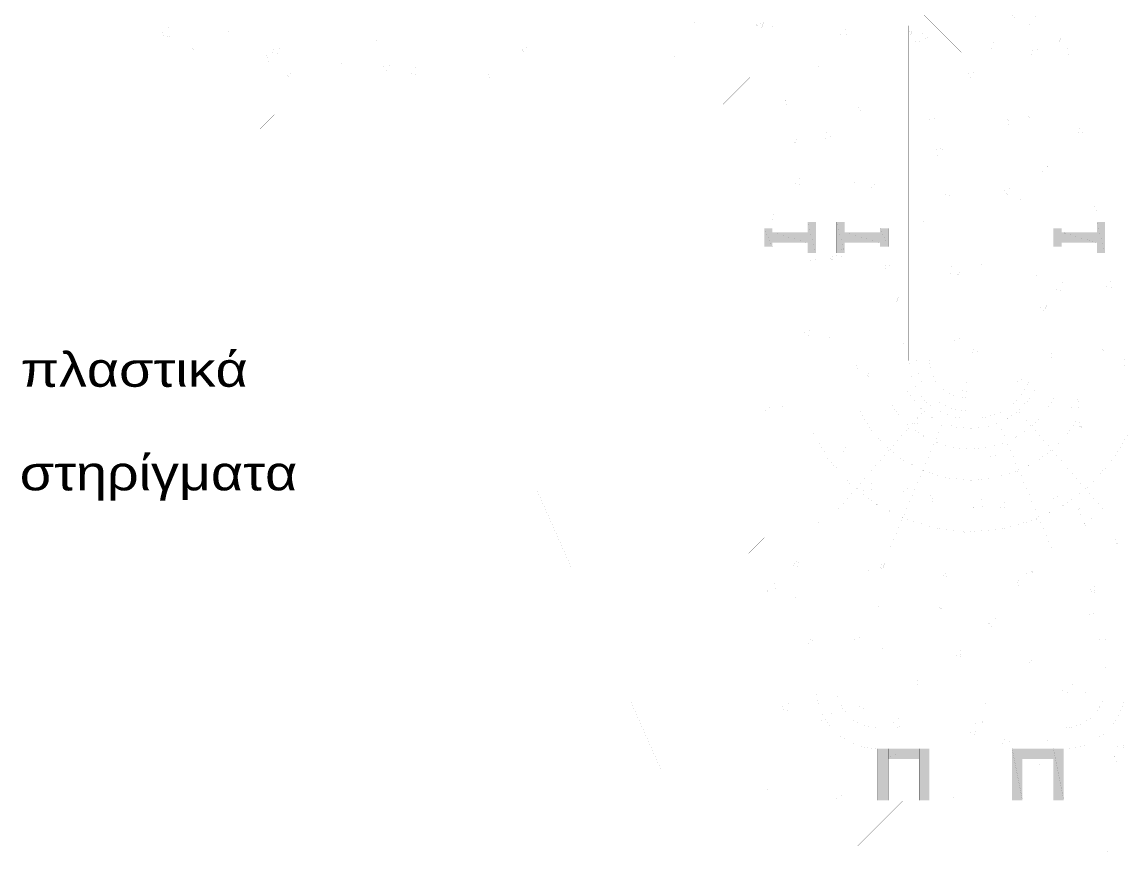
# Model space of a CAD drawing. Header units: millimetres. Extents: x -2171 to 1563, y -1758 to -1505.
# Drawn here: x 1364.038 to 1368.038, y -1615.831 to -1612.817 of the extents above; entities that cross this region are included whole.
import ezdxf

# ---------------------------------------------------------------- set-up
doc = ezdxf.new("R2010")
doc.units = ezdxf.units.MM
doc.linetypes.add('DOT', pattern=[0.025, 0, -0.025])
doc.layers.add('Tablet', color=150, linetype='Continuous', true_color=0x0180ff)
doc.styles.add('S2Arl419_b_1151_161', font='arial.ttf', dxfattribs={"width": 1.15091, "height": 0.041893})

msp = doc.modelspace()

# ---------------------------------------------------------------- hatches: boundary and pattern name
at = {"layer": 'Tablet'}
for points in [[(1366.9197, -1613.656), (1366.8897, -1613.5435), (1366.8897, -1613.656)], [(1366.9197, -1613.5435), (1366.8897, -1613.5435), (1366.9197, -1613.656)], [(1367.0247, -1613.656), (1366.9947, -1613.5435), (1366.9947, -1613.656)], [(1367.0247, -1613.5435), (1366.9947, -1613.5435), (1367.0247, -1613.656)], [(1367.9697, -1613.656), (1367.9397, -1613.5435), (1367.9397, -1613.656)], [(1367.9697, -1613.5435), (1367.9397, -1613.5435), (1367.9697, -1613.656)], [(1366.7622, -1613.6335), (1366.7322, -1613.566), (1366.7322, -1613.6335)], [(1366.7622, -1613.566), (1366.7322, -1613.566), (1366.7622, -1613.6335)], [(1366.8897, -1613.6185), (1366.7622, -1613.581), (1366.7622, -1613.6185)], [(1366.8897, -1613.581), (1366.7622, -1613.581), (1366.8897, -1613.6185)], [(1367.1522, -1613.6185), (1367.0247, -1613.581), (1367.0247, -1613.6185)], [(1367.1522, -1613.581), (1367.0247, -1613.581), (1367.1522, -1613.6185)], [(1367.1822, -1613.6335), (1367.1522, -1613.566), (1367.1522, -1613.6335)], [(1367.1822, -1613.566), (1367.1522, -1613.566), (1367.1822, -1613.6335)], [(1367.8122, -1613.6335), (1367.7822, -1613.566), (1367.7822, -1613.6335)], [(1367.8122, -1613.566), (1367.7822, -1613.566), (1367.8122, -1613.6335)], [(1367.9397, -1613.6185), (1367.8122, -1613.581), (1367.8122, -1613.6185)], [(1367.9397, -1613.581), (1367.8122, -1613.581), (1367.9397, -1613.6185)], [(1367.1822, -1615.6435), (1367.1447, -1615.456), (1367.1447, -1615.6435)], [(1367.1822, -1615.456), (1367.1447, -1615.456), (1367.1822, -1615.6435)], [(1367.2947, -1615.4935), (1367.1822, -1615.456), (1367.1822, -1615.4935)], [(1367.2947, -1615.456), (1367.1822, -1615.456), (1367.2947, -1615.4935)], [(1367.3322, -1615.6435), (1367.2947, -1615.456), (1367.2947, -1615.6435)], [(1367.3322, -1615.456), (1367.2947, -1615.456), (1367.3322, -1615.6435)], [(1367.6697, -1615.6435), (1367.6322, -1615.456), (1367.6322, -1615.6435)], [(1367.6697, -1615.456), (1367.6322, -1615.456), (1367.6697, -1615.6435)], [(1367.7822, -1615.4935), (1367.6697, -1615.456), (1367.6697, -1615.4935)], [(1367.7822, -1615.456), (1367.6697, -1615.456), (1367.7822, -1615.4935)], [(1367.8197, -1615.6435), (1367.7822, -1615.456), (1367.7822, -1615.6435)], [(1367.8197, -1615.456), (1367.7822, -1615.456), (1367.8197, -1615.6435)]]:
    msp.add_hatch(color=1, dxfattribs=at).paths.add_polyline_path(points)

# ---------------------------------------------------------------- linework, layer by layer
at = {"layer": 'Tablet', "color": 150, "linetype": 'DOT', "const_width": 0.000075}
msp.add_lwpolyline([(1364.4822, -1613.431), (1364.4822, -1611.6685)], dxfattribs=at)
at = {"layer": 'Tablet', "color": 7, "const_width": 0.00006}
for points in [[(1367.2572, -1612.756), (1367.2572, -1612.7367), (1367.5159, -1612.9954), (1367.5689, -1612.9424), (1367.2572, -1612.6306), (1367.2572, -1612.2064), (1367.7072, -1612.6564), (1367.7072, -1612.756)], [(1366.9197, -1612.306), (1366.9197, -1615.231), (1366.9231, -1615.2701), (1366.9333, -1615.3079), (1366.9498, -1615.3435), (1366.9723, -1615.3756), (1367.0001, -1615.4033), (1367.0322, -1615.4258), (1367.0677, -1615.4424), (1367.1056, -1615.4526), (1367.1447, -1615.456), (1367.8197, -1615.456), (1367.8588, -1615.4526), (1367.8966, -1615.4424), (1367.9322, -1615.4258), (1367.9643, -1615.4033), (1367.992, -1615.3756), (1368.0145, -1615.3435), (1368.0311, -1615.3079), (1368.0413, -1615.2701)], [(1367.9697, -1612.306), (1367.9697, -1615.231), (1367.9674, -1615.257), (1367.9606, -1615.2823), (1367.9496, -1615.306), (1367.9346, -1615.3274), (1367.9161, -1615.3459), (1367.8947, -1615.3609), (1367.871, -1615.3719), (1367.8457, -1615.3787), (1367.8197, -1615.381), (1367.1447, -1615.381), (1367.1186, -1615.3787), (1367.0934, -1615.3719), (1367.0697, -1615.3609), (1367.0483, -1615.3459), (1367.0298, -1615.3274), (1367.0148, -1615.306), (1367.0037, -1615.2823), (1366.997, -1615.257), (1366.9947, -1615.231), (1366.9947, -1612.306)], [(1366.9197, -1612.831), (1364.4822, -1612.831)], [(1367.3515, -1612.831), (1366.9947, -1612.831)], [(1367.7072, -1612.831), (1367.7072, -1614.046), (1367.7031, -1614.087), (1367.6912, -1614.1264), (1367.6718, -1614.1627), (1367.6457, -1614.1945), (1367.6139, -1614.2206), (1367.5775, -1614.24), (1367.5382, -1614.252), (1367.4972, -1614.256), (1367.4822, -1614.256), (1367.4672, -1614.256), (1367.4262, -1614.252), (1367.3868, -1614.24), (1367.3505, -1614.2206), (1367.3187, -1614.1945), (1367.2926, -1614.1627), (1367.2732, -1614.1264), (1367.2612, -1614.087), (1367.2572, -1614.046), (1367.2572, -1612.831)], [(1367.4822, -1614.2282), (1367.4672, -1614.2282), (1367.4355, -1614.2255), (1367.4049, -1614.2172), (1367.3761, -1614.2038), (1367.35, -1614.1856), (1367.3276, -1614.1631), (1367.3094, -1614.1371), (1367.2959, -1614.1083), (1367.2877, -1614.0776), (1367.2849, -1614.046), (1367.2849, -1612.831)], [(1367.4822, -1614.181), (1367.4672, -1614.181), (1367.4408, -1614.1784), (1367.4155, -1614.1707), (1367.3922, -1614.1582), (1367.3717, -1614.1414), (1367.3549, -1614.121), (1367.3425, -1614.0976), (1367.3348, -1614.0723), (1367.3322, -1614.046), (1367.3322, -1612.831)], [(1367.9697, -1612.831), (1367.4576, -1612.831)], [(1367.6642, -1612.831), (1367.6642, -1613.9371)], [(1366.8897, -1613.566), (1366.7622, -1613.566)], [(1367.0247, -1613.566), (1367.1522, -1613.566)], [(1367.9397, -1613.566), (1367.8122, -1613.566)], [(1366.8897, -1613.6335), (1366.7622, -1613.6335)], [(1367.0247, -1613.6335), (1367.1522, -1613.6335)], [(1367.9397, -1613.6335), (1367.8122, -1613.6335)]]:
    msp.add_lwpolyline(points, dxfattribs=at)
at = {"layer": 'Tablet', "color": 7}
for points, const_width in [([(1366.9947, -1612.4742), (1367.5159, -1612.9954), (1367.5689, -1612.9424), (1367.0386, -1612.4121), (1367.0233, -1612.3942), (1367.011, -1612.3741), (1367.002, -1612.3523), (1366.9965, -1612.3295), (1366.9947, -1612.306), (1366.9947, -1612.4742)], 0.00006), ([(1366.8897, -1613.5435), (1366.8897, -1613.581), (1366.7622, -1613.581), (1366.7622, -1613.566), (1366.7322, -1613.566), (1366.7322, -1613.6335), (1366.7622, -1613.6335), (1366.7622, -1613.6185), (1366.8897, -1613.6185), (1366.8897, -1613.656), (1366.9197, -1613.656), (1366.9197, -1613.5435)], 0.00006), ([(1367.0247, -1613.5435), (1367.0247, -1613.581), (1367.1522, -1613.581), (1367.1522, -1613.566), (1367.1822, -1613.566), (1367.1822, -1613.6335), (1367.1522, -1613.6335), (1367.1522, -1613.6185), (1367.0247, -1613.6185), (1367.0247, -1613.656), (1366.9947, -1613.656), (1366.9947, -1613.5435)], 0.00006), ([(1367.9397, -1613.5435), (1367.9397, -1613.581), (1367.8122, -1613.581), (1367.8122, -1613.566), (1367.7822, -1613.566), (1367.7822, -1613.6335), (1367.8122, -1613.6335), (1367.8122, -1613.6185), (1367.9397, -1613.6185), (1367.9397, -1613.656), (1367.9697, -1613.656), (1367.9697, -1613.5435)], 0.00006), ([(1367.0622, -1615.2685), (1367.063, -1615.2597), (1367.0656, -1615.2513), (1367.0698, -1615.2435), (1367.0754, -1615.2367), (1367.0822, -1615.2311), (1367.09, -1615.2269), (1367.0984, -1615.2244), (1367.1072, -1615.2235), (1367.116, -1615.2244), (1367.1244, -1615.2269), (1367.1322, -1615.2311), (1367.139, -1615.2367), (1367.1446, -1615.2435), (1367.1488, -1615.2513), (1367.1513, -1615.2597), (1367.1522, -1615.2685), (1367.1513, -1615.2773), (1367.1488, -1615.2857), (1367.1446, -1615.2935), (1367.139, -1615.3003), (1367.1322, -1615.3059), (1367.1244, -1615.3101), (1367.116, -1615.3126), (1367.1072, -1615.3135), (1367.0984, -1615.3126), (1367.09, -1615.3101), (1367.0822, -1615.3059), (1367.0754, -1615.3003), (1367.0698, -1615.2935), (1367.0656, -1615.2857), (1367.063, -1615.2773), (1367.0622, -1615.2685)], 0.000009), ([(1367.8122, -1615.2685), (1367.813, -1615.2597), (1367.8156, -1615.2513), (1367.8198, -1615.2435), (1367.8254, -1615.2367), (1367.8322, -1615.2311), (1367.84, -1615.2269), (1367.8484, -1615.2244), (1367.8572, -1615.2235), (1367.866, -1615.2244), (1367.8744, -1615.2269), (1367.8822, -1615.2311), (1367.889, -1615.2367), (1367.8946, -1615.2435), (1367.8988, -1615.2513), (1367.9013, -1615.2597), (1367.9022, -1615.2685), (1367.9013, -1615.2773), (1367.8988, -1615.2857), (1367.8946, -1615.2935), (1367.889, -1615.3003), (1367.8822, -1615.3059), (1367.8744, -1615.3101), (1367.866, -1615.3126), (1367.8572, -1615.3135), (1367.8484, -1615.3126), (1367.84, -1615.3101), (1367.8322, -1615.3059), (1367.8254, -1615.3003), (1367.8198, -1615.2935), (1367.8156, -1615.2857), (1367.813, -1615.2773), (1367.8122, -1615.2685)], 0.000009), ([(1367.4446, -1615.2902), (1367.4454, -1615.2814), (1367.448, -1615.2729), (1367.4522, -1615.2652), (1367.4578, -1615.2583), (1367.4646, -1615.2528), (1367.4724, -1615.2486), (1367.4808, -1615.246), (1367.4896, -1615.2452), (1367.4984, -1615.246), (1367.5068, -1615.2486), (1367.5146, -1615.2528), (1367.5214, -1615.2583), (1367.527, -1615.2652), (1367.5311, -1615.2729), (1367.5337, -1615.2814), (1367.5346, -1615.2902), (1367.5337, -1615.2989), (1367.5311, -1615.3074), (1367.527, -1615.3152), (1367.5214, -1615.322), (1367.5146, -1615.3276), (1367.5068, -1615.3317), (1367.4984, -1615.3343), (1367.4896, -1615.3352), (1367.4808, -1615.3343), (1367.4724, -1615.3317), (1367.4646, -1615.3276), (1367.4578, -1615.322), (1367.4522, -1615.3152), (1367.448, -1615.3074), (1367.4454, -1615.2989), (1367.4446, -1615.2902)], 0.000009), ([(1367.1822, -1615.6435), (1367.1822, -1615.4935), (1367.2947, -1615.4935), (1367.2947, -1615.6435), (1367.3322, -1615.6435), (1367.3322, -1615.456), (1367.1447, -1615.456), (1367.1447, -1615.6435)], 0.00006), ([(1367.7822, -1615.6435), (1367.7822, -1615.4935), (1367.6697, -1615.4935), (1367.6697, -1615.6435), (1367.6322, -1615.6435), (1367.6322, -1615.456), (1367.8197, -1615.456), (1367.8197, -1615.6435)], 0.00006)]:
    msp.add_lwpolyline(points, close=True, dxfattribs=dict(at, const_width=const_width))
at = {"layer": 'Tablet', "color": 8, "const_width": 0.000045}
for points in [[(1364.4822, -1612.456), (1364.4822, -1613.0185), (1366.7322, -1613.0185), (1366.7322, -1615.6435), (1368.2322, -1615.6435)], [(1367.7444, -1612.756), (1367.6923, -1612.831), (1367.6322, -1612.7935), (1367.4072, -1612.8685), (1367.1822, -1612.7185)], [(1366.4893, -1612.7955), (1366.4936, -1612.819)], [(1364.5696, -1612.8342), (1364.5404, -1612.8646)], [(1364.5696, -1612.8341), (1364.5737, -1612.8698)], [(1366.4936, -1612.819), (1366.4712, -1612.8171)], [(1366.7302, -1612.8175), (1366.7039, -1612.8276)], [(1366.7226, -1612.8402), (1366.7039, -1612.8276)], [(1366.7302, -1612.8175), (1366.7226, -1612.8402)], [(1366.7582, -1612.8191), (1366.7402, -1612.8406)], [(1366.7582, -1612.819), (1366.7626, -1612.8426)], [(1364.5737, -1612.8698), (1364.5404, -1612.8646)], [(1364.7983, -1612.8484), (1364.7721, -1612.8584)], [(1364.7907, -1612.871), (1364.7721, -1612.8584)], [(1364.7983, -1612.8484), (1364.7907, -1612.871)], [(1365.3372, -1612.8784), (1365.311, -1612.8885)], [(1365.3372, -1612.8784), (1365.3296, -1612.9011)], [(1366.7626, -1612.8426), (1366.7402, -1612.8406)], [(1367.0272, -1612.8426), (1367.0091, -1612.8641)], [(1367.0316, -1612.8661), (1367.0091, -1612.8641)], [(1367.0272, -1612.8426), (1367.0316, -1612.8661)], [(1367.2691, -1612.8476), (1367.2428, -1612.8576)], [(1367.2615, -1612.8702), (1367.2428, -1612.8576)], [(1367.2691, -1612.8475), (1367.2615, -1612.8702)], [(1367.2962, -1612.8661), (1367.2781, -1612.8877)], [(1367.3214, -1612.8413), (1367.2922, -1612.8717)], [(1367.3255, -1612.8769), (1367.2922, -1612.8717)], [(1367.2962, -1612.8661), (1367.3005, -1612.8896)], [(1367.3214, -1612.8413), (1367.3255, -1612.8769)], [(1367.808, -1612.8776), (1367.7818, -1612.8877)], [(1367.808, -1612.8776), (1367.8004, -1612.9002)], [(1364.6585, -1612.9129), (1364.6404, -1612.9344)], [(1364.6585, -1612.9129), (1364.6628, -1612.9364)], [(1364.9698, -1612.8962), (1364.9406, -1612.9267)], [(1364.9698, -1612.8962), (1364.9739, -1612.9318)], [(1365.3296, -1612.9011), (1365.311, -1612.8885)], [(1365.8762, -1612.9084), (1365.8499, -1612.9185)], [(1365.8686, -1612.9311), (1365.8499, -1612.9185)], [(1365.8762, -1612.9084), (1365.8686, -1612.9311)], [(1367.3005, -1612.8896), (1367.2781, -1612.8877)], [(1367.5652, -1612.8896), (1367.5471, -1612.9112)], [(1367.5695, -1612.9132), (1367.5471, -1612.9112)], [(1367.5652, -1612.8896), (1367.5695, -1612.9132)], [(1367.7216, -1612.9033), (1367.6924, -1612.9338)], [(1367.7216, -1612.9033), (1367.7257, -1612.939)], [(1367.8004, -1612.9002), (1367.7818, -1612.8877)], [(1367.8341, -1612.9132), (1367.8161, -1612.9347)], [(1367.8341, -1612.9132), (1367.8385, -1612.9367)], [(1364.6628, -1612.9364), (1364.6404, -1612.9344)], [(1364.9275, -1612.9364), (1364.9094, -1612.9579)], [(1364.9318, -1612.9599), (1364.9094, -1612.9579)], [(1364.9275, -1612.9364), (1364.9318, -1612.9599)], [(1364.9739, -1612.9318), (1364.9406, -1612.9267)], [(1365.37, -1612.9583), (1365.3408, -1612.9887)], [(1365.37, -1612.9583), (1365.3742, -1612.9939)], [(1366.4151, -1612.9385), (1366.3888, -1612.9485)], [(1366.4075, -1612.9611), (1366.3888, -1612.9485)], [(1366.4151, -1612.9385), (1366.4075, -1612.9611)], [(1367.7257, -1612.939), (1367.6924, -1612.9338)], [(1367.8385, -1612.9367), (1367.8161, -1612.9347)], [(1364.4832, -1612.9693), (1364.4822, -1612.9724)], [(1365.0222, -1612.9994), (1364.9959, -1613.0094)], [(1365.0222, -1612.9993), (1365.0157, -1613.0185)], [(1365.1964, -1612.9599), (1365.1784, -1612.9815)], [(1365.2008, -1612.9834), (1365.1784, -1612.9815)], [(1365.1964, -1612.9599), (1365.2008, -1612.9834)], [(1365.3742, -1612.9939), (1365.3408, -1612.9887)], [(1365.4654, -1612.9835), (1365.4473, -1613.005)], [(1365.4654, -1612.9835), (1365.4697, -1613.007)], [(1366.954, -1612.9685), (1366.9278, -1612.9786)], [(1366.9464, -1612.9912), (1366.9278, -1612.9786)], [(1366.954, -1612.9685), (1366.9464, -1612.9912)], [(1367.4929, -1612.9985), (1367.4667, -1613.0086)], [(1367.4929, -1612.9985), (1367.4853, -1613.0212)], [(1365.0093, -1613.0185), (1364.9959, -1613.0094)], [(1365.4697, -1613.007), (1365.4473, -1613.005)], [(1365.7344, -1613.007), (1365.7247, -1613.0185)], [(1365.7344, -1613.007), (1365.7365, -1613.0185)], [(1367.4853, -1613.0212), (1367.4667, -1613.0086)], [(1368.0319, -1613.0286), (1368.0056, -1613.0386)], [(1368.0243, -1613.0512), (1368.0056, -1613.0386)], [(1368.0319, -1613.0286), (1368.0243, -1613.0512)], [(1366.8103, -1613.1011), (1366.7922, -1613.1227)], [(1366.8103, -1613.1011), (1366.8146, -1613.1246)], [(1367.1779, -1613.1195), (1367.1516, -1613.1296)], [(1367.1779, -1613.1195), (1367.1702, -1613.1421)], [(1366.8146, -1613.1246), (1366.7922, -1613.1227)], [(1367.0792, -1613.1247), (1367.0612, -1613.1462)], [(1367.0836, -1613.1482), (1367.0612, -1613.1462)], [(1367.0792, -1613.1247), (1367.0836, -1613.1482)], [(1367.1702, -1613.1421), (1367.1516, -1613.1296)], [(1367.3482, -1613.1482), (1367.3301, -1613.1697)], [(1367.3482, -1613.1482), (1367.3526, -1613.1717)], [(1367.7168, -1613.1495), (1367.6905, -1613.1596)], [(1367.7092, -1613.1722), (1367.6905, -1613.1596)], [(1367.7168, -1613.1495), (1367.7092, -1613.1722)], [(1367.3526, -1613.1717), (1367.3301, -1613.1697)], [(1367.6172, -1613.1717), (1367.5991, -1613.1933)], [(1367.6215, -1613.1952), (1367.5991, -1613.1933)], [(1367.6172, -1613.1717), (1367.6215, -1613.1952)], [(1367.8862, -1613.1953), (1367.8681, -1613.2168)], [(1367.8862, -1613.1952), (1367.8905, -1613.2188)], [(1366.9709, -1613.2066), (1366.9417, -1613.237)], [(1366.975, -1613.2422), (1366.9417, -1613.237)], [(1366.9709, -1613.2066), (1366.975, -1613.2422)], [(1367.8905, -1613.2188), (1367.8681, -1613.2168)], [(1366.8628, -1613.2404), (1366.8365, -1613.2505)], [(1366.8552, -1613.2631), (1366.8365, -1613.2505)], [(1366.8628, -1613.2404), (1366.8552, -1613.2631)], [(1367.3711, -1613.2686), (1367.3419, -1613.2991)], [(1367.3711, -1613.2686), (1367.3752, -1613.3043)], [(1367.4017, -1613.2705), (1367.3754, -1613.2805)], [(1367.4017, -1613.2705), (1367.3941, -1613.2931)], [(1367.3752, -1613.3043), (1367.3419, -1613.2991)], [(1367.3941, -1613.2931), (1367.3754, -1613.2805)], [(1367.9406, -1613.3005), (1367.9144, -1613.3106)], [(1367.933, -1613.3232), (1367.9144, -1613.3106)], [(1367.9406, -1613.3005), (1367.933, -1613.3232)], [(1367.7713, -1613.3307), (1367.7421, -1613.3612)], [(1367.7713, -1613.3307), (1367.7755, -1613.3663)], [(1366.8623, -1613.3832), (1366.8442, -1613.4047)], [(1366.8623, -1613.3832), (1366.8666, -1613.4067)], [(1367.0866, -1613.3914), (1367.0604, -1613.4015)], [(1367.0866, -1613.3914), (1367.079, -1613.4141)], [(1367.7755, -1613.3663), (1367.7421, -1613.3612)], [(1366.8666, -1613.4067), (1366.8442, -1613.4047)], [(1367.079, -1613.4141), (1367.0604, -1613.4015)], [(1367.1313, -1613.4067), (1367.1132, -1613.4283)], [(1367.1356, -1613.4302), (1367.1132, -1613.4283)], [(1367.1313, -1613.4067), (1367.1356, -1613.4302)], [(1367.4003, -1613.4303), (1367.3822, -1613.4518)], [(1367.4003, -1613.4303), (1367.4046, -1613.4538)], [(1367.6255, -1613.4214), (1367.5993, -1613.4315)], [(1367.6179, -1613.4441), (1367.5993, -1613.4315)], [(1367.6255, -1613.4214), (1367.6179, -1613.4441)], [(1367.4046, -1613.4538), (1367.3822, -1613.4518)], [(1367.6692, -1613.4538), (1367.6511, -1613.4753)], [(1367.6736, -1613.4773), (1367.6511, -1613.4753)], [(1367.6692, -1613.4538), (1367.6736, -1613.4773)], [(1367.9382, -1613.4773), (1367.9201, -1613.4989)], [(1367.9382, -1613.4773), (1367.9425, -1613.5008)], [(1366.7715, -1613.5124), (1366.7453, -1613.5224)], [(1366.7715, -1613.5124), (1366.7639, -1613.535)], [(1367.9425, -1613.5008), (1367.9201, -1613.4989)], [(1366.7639, -1613.535), (1366.7453, -1613.5224)], [(1367.3104, -1613.5424), (1367.2842, -1613.5525)], [(1367.3028, -1613.5651), (1367.2842, -1613.5525)], [(1367.3104, -1613.5424), (1367.3028, -1613.5651)], [(1367.8494, -1613.5724), (1367.8231, -1613.5825)], [(1367.8418, -1613.5951), (1367.8231, -1613.5825)], [(1367.8494, -1613.5724), (1367.8418, -1613.5951)], [(1367.0206, -1613.6339), (1366.9914, -1613.6644)], [(1367.0206, -1613.6339), (1367.0247, -1613.6695)], [(1366.9143, -1613.6653), (1366.8963, -1613.6868)], [(1366.9143, -1613.6653), (1366.9187, -1613.6888)], [(1366.9954, -1613.6633), (1366.9691, -1613.6734)], [(1366.9878, -1613.686), (1366.9691, -1613.6734)], [(1366.9954, -1613.6633), (1366.9878, -1613.686)], [(1367.0247, -1613.6695), (1366.9914, -1613.6644)], [(1366.9187, -1613.6888), (1366.8963, -1613.6868)], [(1367.1833, -1613.6888), (1367.1652, -1613.7103)], [(1367.1876, -1613.7123), (1367.1652, -1613.7103)], [(1367.1833, -1613.6888), (1367.1876, -1613.7123)], [(1367.4208, -1613.696), (1367.3916, -1613.7264)], [(1367.4208, -1613.696), (1367.425, -1613.7316)], [(1367.4523, -1613.7123), (1367.4342, -1613.7339)], [(1367.4523, -1613.7123), (1367.4566, -1613.7358)], [(1367.5343, -1613.6934), (1367.508, -1613.7035)], [(1367.5267, -1613.716), (1367.508, -1613.7035)], [(1367.5343, -1613.6934), (1367.5267, -1613.716)], [(1367.425, -1613.7316), (1367.3916, -1613.7264)], [(1367.4566, -1613.7358), (1367.4342, -1613.7339)], [(1367.7213, -1613.7359), (1367.7032, -1613.7574)], [(1367.7256, -1613.7594), (1367.7032, -1613.7574)], [(1367.7213, -1613.7359), (1367.7256, -1613.7594)], [(1367.821, -1613.7581), (1367.7918, -1613.7885)], [(1367.821, -1613.7581), (1367.8252, -1613.7937)], [(1367.9902, -1613.7594), (1367.9722, -1613.7809)], [(1367.9902, -1613.7594), (1367.9946, -1613.7829)], [(1367.8252, -1613.7937), (1367.7918, -1613.7885)], [(1367.9946, -1613.7829), (1367.9722, -1613.7809)], [(1367.2192, -1613.8143), (1367.1929, -1613.8244)], [(1367.2116, -1613.837), (1367.1929, -1613.8244)], [(1367.2192, -1613.8143), (1367.2116, -1613.837)], [(1367.7581, -1613.8444), (1367.7319, -1613.8544)], [(1367.7505, -1613.867), (1367.7319, -1613.8544)], [(1367.7581, -1613.8444), (1367.7505, -1613.867)], [(1366.9041, -1613.9353), (1366.8779, -1613.9454)], [(1366.8965, -1613.9579), (1366.8779, -1613.9454)], [(1366.9041, -1613.9353), (1366.8965, -1613.9579)], [(1366.9664, -1613.9473), (1366.9483, -1613.9689)], [(1366.9664, -1613.9473), (1366.9707, -1613.9708)], [(1366.9707, -1613.9708), (1366.9483, -1613.9689)], [(1367.2353, -1613.9709), (1367.2173, -1613.9924)], [(1367.2397, -1613.9944), (1367.2173, -1613.9924)], [(1367.2353, -1613.9709), (1367.2397, -1613.9944)], [(1367.443, -1613.9653), (1367.4168, -1613.9754)], [(1367.4354, -1613.988), (1367.4168, -1613.9754)], [(1367.443, -1613.9653), (1367.4354, -1613.988)], [(1367.5043, -1613.9944), (1367.4862, -1614.0159)], [(1367.5043, -1613.9944), (1367.5087, -1614.0179)], [(1367.982, -1613.9953), (1367.9557, -1614.0054)], [(1367.982, -1613.9953), (1367.9744, -1614.018)], [(1367.5087, -1614.0179), (1367.4862, -1614.0159)], [(1367.7733, -1614.0179), (1367.7552, -1614.0395)], [(1367.7776, -1614.0414), (1367.7552, -1614.0395)], [(1367.7733, -1614.0179), (1367.7776, -1614.0414)], [(1367.9744, -1614.018), (1367.9557, -1614.0054)], [(1367.0703, -1614.0613), (1367.0411, -1614.0917)], [(1367.0703, -1614.0613), (1367.0745, -1614.0969)], [(1368.0423, -1614.0415), (1368.0242, -1614.063)], [(1368.0466, -1614.065), (1368.0242, -1614.063)], [(1367.0745, -1614.0969), (1367.0411, -1614.0917)], [(1367.128, -1614.0863), (1367.1017, -1614.0963)], [(1367.1204, -1614.1089), (1367.1017, -1614.0963)], [(1367.128, -1614.0863), (1367.1204, -1614.1089)], [(1367.6669, -1614.1163), (1367.6406, -1614.1264)], [(1367.6669, -1614.1163), (1367.6593, -1614.1389)], [(1367.4705, -1614.1234), (1367.4413, -1614.1538)], [(1367.4747, -1614.159), (1367.4413, -1614.1538)], [(1367.4705, -1614.1234), (1367.4747, -1614.159)], [(1367.6593, -1614.139), (1367.6406, -1614.1264)], [(1367.8707, -1614.1854), (1367.8415, -1614.2159)], [(1367.8707, -1614.1854), (1367.8749, -1614.221)], [(1366.7494, -1614.2059), (1366.7322, -1614.2264)], [(1366.7538, -1614.2294), (1366.7322, -1614.2275)], [(1366.7494, -1614.2059), (1366.7538, -1614.2294)], [(1366.8129, -1614.2072), (1366.7866, -1614.2173)], [(1366.8053, -1614.2299), (1366.7866, -1614.2173)], [(1366.8129, -1614.2072), (1366.8053, -1614.2299)], [(1367.0184, -1614.2294), (1367.0003, -1614.251)], [(1367.0184, -1614.2294), (1367.0227, -1614.2529)], [(1367.3518, -1614.2372), (1367.3255, -1614.2473)], [(1367.3518, -1614.2372), (1367.3442, -1614.2599)], [(1367.8749, -1614.2211), (1367.8415, -1614.2159)], [(1367.0227, -1614.2529), (1367.0003, -1614.251)], [(1367.2874, -1614.2529), (1367.2693, -1614.2745)], [(1367.2917, -1614.2765), (1367.2693, -1614.2745)], [(1367.2874, -1614.2529), (1367.2917, -1614.2764)], [(1367.3442, -1614.2599), (1367.3255, -1614.2473)], [(1367.5563, -1614.2765), (1367.5383, -1614.298)], [(1367.5563, -1614.2765), (1367.5607, -1614.3)], [(1367.8907, -1614.2673), (1367.8645, -1614.2774)], [(1367.8831, -1614.2899), (1367.8645, -1614.2774)], [(1367.8907, -1614.2673), (1367.8831, -1614.2899)], [(1367.5607, -1614.3), (1367.5383, -1614.298)], [(1367.8253, -1614.3), (1367.8072, -1614.3216)], [(1367.8253, -1614.3), (1367.8297, -1614.3235)], [(1367.0367, -1614.3582), (1367.0105, -1614.3683)], [(1367.0367, -1614.3582), (1367.0291, -1614.3808)], [(1367.8297, -1614.3235), (1367.8072, -1614.3216)], [(1367.0291, -1614.3809), (1367.0105, -1614.3683)], [(1367.5756, -1614.3882), (1367.5494, -1614.3983)], [(1367.568, -1614.4109), (1367.5494, -1614.3983)], [(1367.5756, -1614.3882), (1367.568, -1614.4109)], [(1366.8015, -1614.488), (1366.7834, -1614.5095)], [(1366.8058, -1614.5115), (1366.7834, -1614.5095)], [(1366.8015, -1614.4879), (1366.8058, -1614.5115)], [(1367.0704, -1614.5115), (1367.0524, -1614.533)], [(1367.0704, -1614.5115), (1367.0748, -1614.535)], [(1367.12, -1614.4887), (1367.0908, -1614.5191)], [(1367.1242, -1614.5243), (1367.0908, -1614.5191)], [(1367.12, -1614.4887), (1367.1242, -1614.5243)], [(1367.2606, -1614.5092), (1367.2343, -1614.5193)], [(1367.253, -1614.5318), (1367.2343, -1614.5193)], [(1367.2606, -1614.5092), (1367.253, -1614.5318)], [(1367.0748, -1614.535), (1367.0524, -1614.533)], [(1367.3394, -1614.535), (1367.3213, -1614.5566)], [(1367.3437, -1614.5585), (1367.3213, -1614.5566)], [(1367.3394, -1614.535), (1367.3437, -1614.5585)], [(1367.5202, -1614.5507), (1367.491, -1614.5812)], [(1367.5202, -1614.5507), (1367.5244, -1614.5863)], [(1367.6084, -1614.5585), (1367.5903, -1614.5801)], [(1367.6084, -1614.5585), (1367.6127, -1614.5821)], [(1367.7995, -1614.5392), (1367.7732, -1614.5493)], [(1367.7919, -1614.5619), (1367.7732, -1614.5493)], [(1367.7995, -1614.5392), (1367.7919, -1614.5619)], [(1367.5244, -1614.5863), (1367.491, -1614.5812)], [(1367.6127, -1614.5821), (1367.5903, -1614.5801)], [(1367.8774, -1614.5821), (1367.8593, -1614.6036)], [(1367.8774, -1614.5821), (1367.8817, -1614.6056)], [(1366.9455, -1614.6301), (1366.9192, -1614.6402)], [(1366.9455, -1614.6301), (1366.9379, -1614.6528)], [(1367.8817, -1614.6056), (1367.8593, -1614.6036)], [(1367.9205, -1614.6128), (1367.8913, -1614.6432)], [(1367.9205, -1614.6128), (1367.9246, -1614.6484)], [(1366.9379, -1614.6528), (1366.9192, -1614.6402)], [(1367.4844, -1614.6602), (1367.4581, -1614.6702)], [(1367.4768, -1614.6828), (1367.4581, -1614.6702)], [(1367.4844, -1614.6602), (1367.4768, -1614.6828)], [(1367.9246, -1614.6484), (1367.8913, -1614.6432)], [(1368.0233, -1614.6902), (1367.9971, -1614.7003)], [(1368.0157, -1614.7128), (1367.9971, -1614.7003)], [(1368.0233, -1614.6902), (1368.0157, -1614.7128)], [(1366.8535, -1614.77), (1366.8354, -1614.7916)], [(1366.8578, -1614.7935), (1366.8354, -1614.7916)], [(1366.8535, -1614.77), (1366.8578, -1614.7935)], [(1367.1225, -1614.7936), (1367.1044, -1614.8151)], [(1367.1225, -1614.7936), (1367.1268, -1614.8171)], [(1367.1693, -1614.7811), (1367.1431, -1614.7912)], [(1367.1617, -1614.8038), (1367.1431, -1614.7912)], [(1367.1693, -1614.7811), (1367.1617, -1614.8038)], [(1367.1268, -1614.8171), (1367.1044, -1614.8151)], [(1367.3914, -1614.8171), (1367.3734, -1614.8386)], [(1367.3958, -1614.8406), (1367.3734, -1614.8386)], [(1367.3914, -1614.8171), (1367.3958, -1614.8406)], [(1367.7082, -1614.8111), (1367.682, -1614.8212)], [(1367.7006, -1614.8338), (1367.682, -1614.8212)], [(1367.7082, -1614.8111), (1367.7006, -1614.8338)], [(1366.7695, -1614.854), (1366.7403, -1614.8844)], [(1366.7695, -1614.854), (1366.7737, -1614.8896)], [(1367.6604, -1614.8406), (1367.6423, -1614.8622)], [(1367.6647, -1614.8641), (1367.6423, -1614.8622)], [(1367.6604, -1614.8406), (1367.6647, -1614.8641)], [(1367.9294, -1614.8642), (1367.9113, -1614.8857)], [(1367.9294, -1614.8641), (1367.9337, -1614.8877)], [(1366.7737, -1614.8896), (1366.7403, -1614.8844)], [(1366.8542, -1614.9021), (1366.828, -1614.9121)], [(1366.8466, -1614.9247), (1366.828, -1614.9121)], [(1366.8542, -1614.902), (1366.8466, -1614.9247)], [(1367.1697, -1614.916), (1367.1405, -1614.9465)], [(1367.1697, -1614.916), (1367.1739, -1614.9516)], [(1367.9337, -1614.8877), (1367.9113, -1614.8857)], [(1367.1739, -1614.9516), (1367.1405, -1614.9465)], [(1367.3932, -1614.9321), (1367.3669, -1614.9422)], [(1367.3856, -1614.9547), (1367.3669, -1614.9422)], [(1367.3932, -1614.9321), (1367.3856, -1614.9547)], [(1367.57, -1614.9781), (1367.5408, -1615.0085)], [(1367.57, -1614.9781), (1367.5741, -1615.0137)], [(1367.9321, -1614.9621), (1367.9058, -1614.9722)], [(1367.9245, -1614.9848), (1367.9058, -1614.9722)], [(1367.9321, -1614.9621), (1367.9245, -1614.9848)], [(1367.5741, -1615.0137), (1367.5408, -1615.0085)], [(1366.9055, -1615.0521), (1366.8874, -1615.0736)], [(1366.9099, -1615.0756), (1366.8874, -1615.0736)], [(1366.9055, -1615.0521), (1366.9099, -1615.0756)], [(1367.0781, -1615.053), (1367.0518, -1615.0631)], [(1367.0705, -1615.0757), (1367.0518, -1615.0631)], [(1367.0781, -1615.053), (1367.0705, -1615.0757)], [(1367.1745, -1615.0756), (1367.1564, -1615.0972)], [(1367.1745, -1615.0756), (1367.1788, -1615.0991)], [(1367.9702, -1615.0402), (1367.941, -1615.0706)], [(1367.9743, -1615.0758), (1367.941, -1615.0706)], [(1367.9702, -1615.0402), (1367.9743, -1615.0758)], [(1367.1788, -1615.0991), (1367.1564, -1615.0972)], [(1367.4435, -1615.0992), (1367.4254, -1615.1207)], [(1367.4435, -1615.0992), (1367.4478, -1615.1227)], [(1367.617, -1615.0831), (1367.5907, -1615.0931)], [(1367.6094, -1615.1057), (1367.5907, -1615.0931)], [(1367.617, -1615.0831), (1367.6094, -1615.1057)], [(1367.4478, -1615.1227), (1367.4254, -1615.1207)], [(1367.7124, -1615.1227), (1367.6944, -1615.1442)], [(1367.7168, -1615.1462), (1367.6944, -1615.1442)], [(1367.7124, -1615.1227), (1367.7168, -1615.1462)], [(1367.9814, -1615.1462), (1367.9633, -1615.1678)], [(1367.9814, -1615.1462), (1367.9858, -1615.1697)], [(1366.763, -1615.174), (1366.7367, -1615.1841)], [(1366.7554, -1615.1966), (1366.7367, -1615.1841)], [(1366.763, -1615.174), (1366.7554, -1615.1966)], [(1367.9858, -1615.1697), (1367.9633, -1615.1678)], [(1367.3019, -1615.204), (1367.2757, -1615.2141)], [(1367.2943, -1615.2267), (1367.2757, -1615.2141)], [(1367.3019, -1615.204), (1367.2943, -1615.2267)], [(1367.8408, -1615.2341), (1367.8146, -1615.2441)], [(1367.8408, -1615.234), (1367.8332, -1615.2567)], [(1367.8332, -1615.2567), (1367.8146, -1615.2441)], [(1366.8192, -1615.2813), (1366.79, -1615.3118)], [(1366.8234, -1615.3169), (1366.79, -1615.3118)], [(1366.8192, -1615.2813), (1366.8234, -1615.3169)], [(1366.9576, -1615.3342), (1366.9395, -1615.3557)], [(1366.9619, -1615.3577), (1366.9395, -1615.3557)], [(1366.9576, -1615.3342), (1366.9619, -1615.3577)], [(1366.9868, -1615.325), (1366.9606, -1615.335)], [(1366.9792, -1615.3476), (1366.9606, -1615.335)], [(1366.9868, -1615.325), (1366.9792, -1615.3476)], [(1367.2195, -1615.3434), (1367.1903, -1615.3738)], [(1367.2265, -1615.3577), (1367.2085, -1615.3792)], [(1367.2195, -1615.3434), (1367.2236, -1615.379)], [(1367.2265, -1615.3577), (1367.2309, -1615.3812)], [(1367.5258, -1615.355), (1367.4995, -1615.3651)], [(1367.5258, -1615.355), (1367.5181, -1615.3777)], [(1367.2236, -1615.379), (1367.1903, -1615.3738)], [(1367.2309, -1615.3812), (1367.2085, -1615.3792)], [(1367.4955, -1615.3812), (1367.4774, -1615.4028)], [(1367.4955, -1615.3812), (1367.4998, -1615.4047)], [(1367.5181, -1615.3777), (1367.4995, -1615.3651)], [(1367.4998, -1615.4047), (1367.4774, -1615.4028)], [(1367.6197, -1615.4055), (1367.5905, -1615.4359)], [(1367.6238, -1615.4411), (1367.5905, -1615.4359)], [(1367.6197, -1615.4055), (1367.6238, -1615.4411)], [(1367.7645, -1615.4048), (1367.7464, -1615.4263)], [(1367.7688, -1615.4283), (1367.7464, -1615.4263)], [(1367.7645, -1615.4048), (1367.7688, -1615.4283)], [(1368.0334, -1615.4283), (1368.0154, -1615.4498)], [(1368.0334, -1615.4283), (1368.0378, -1615.4518)], [(1367.2107, -1615.4759), (1367.1844, -1615.486)], [(1367.2107, -1615.4759), (1367.2031, -1615.4986)], [(1368.0199, -1615.4675), (1367.9907, -1615.498)], [(1368.0378, -1615.4518), (1368.0154, -1615.4498)], [(1368.0199, -1615.4675), (1368.024, -1615.5031)], [(1367.2031, -1615.4986), (1367.1844, -1615.486)], [(1367.7496, -1615.506), (1367.7233, -1615.5161)], [(1367.742, -1615.5286), (1367.7233, -1615.5161)], [(1367.7496, -1615.506), (1367.742, -1615.5286)], [(1368.024, -1615.5031), (1367.9907, -1615.498)], [(1366.7406, -1615.5927), (1366.7322, -1615.6028)], [(1366.7406, -1615.5927), (1366.745, -1615.6162)], [(1366.8956, -1615.5969), (1366.8693, -1615.607)], [(1366.8956, -1615.5969), (1366.888, -1615.6196)], [(1366.745, -1615.6162), (1366.7322, -1615.6151)], [(1366.888, -1615.6196), (1366.8693, -1615.607)], [(1367.0096, -1615.6162), (1366.9915, -1615.6378)], [(1367.0139, -1615.6397), (1366.9915, -1615.6378)], [(1367.0096, -1615.6162), (1367.0139, -1615.6397)], [(1367.4345, -1615.6269), (1367.4083, -1615.637)], [(1367.4179, -1615.6435), (1367.4083, -1615.637)], [(1367.4345, -1615.6269), (1367.429, -1615.6435)], [(1367.2786, -1615.6398), (1367.2754, -1615.6435)], [(1367.2786, -1615.6398), (1367.2792, -1615.6435)]]:
    msp.add_lwpolyline(points, dxfattribs=at)
at = {"layer": 'Tablet', "color": 9, "const_width": 0.000045}
for points in [[(1364.559, -1613.0185), (1364.4822, -1613.0953)], [(1364.6916, -1613.0185), (1364.5041, -1613.206)], [(1364.8242, -1613.0185), (1364.6367, -1613.206)], [(1364.9567, -1613.0185), (1364.7692, -1613.206)], [(1365.0893, -1613.0185), (1364.9018, -1613.206)], [(1365.2219, -1613.0185), (1365.0344, -1613.206)], [(1365.3545, -1613.0185), (1365.167, -1613.206)], [(1365.4871, -1613.0185), (1365.2996, -1613.206)], [(1365.6197, -1613.0185), (1365.4322, -1613.206)], [(1365.7522, -1613.0185), (1365.5647, -1613.206)], [(1365.8848, -1613.0185), (1365.6973, -1613.206)], [(1366.0174, -1613.0185), (1365.8299, -1613.206)], [(1366.15, -1613.0185), (1365.9625, -1613.206)], [(1366.2826, -1613.0185), (1366.0951, -1613.206)], [(1366.4151, -1613.0185), (1366.2276, -1613.206)], [(1366.5477, -1613.0185), (1366.3602, -1613.206)], [(1366.6803, -1613.0185), (1366.4928, -1613.206)], [(1366.7322, -1613.0992), (1366.6254, -1613.206)], [(1366.6254, -1613.206), (1366.5447, -1613.2867)], [(1366.7322, -1613.2318), (1366.5447, -1613.4193)], [(1366.7322, -1613.3644), (1366.5447, -1613.5519)], [(1366.7322, -1613.4969), (1366.5447, -1613.6844)], [(1366.7322, -1613.6295), (1366.5447, -1613.817)], [(1366.7322, -1613.7621), (1366.5447, -1613.9496)], [(1366.7322, -1613.8947), (1366.5447, -1614.0822)], [(1366.7322, -1614.0273), (1366.5447, -1614.2148)], [(1366.7322, -1614.1599), (1366.5447, -1614.3474)], [(1366.7322, -1614.2924), (1366.5447, -1614.4799)], [(1366.7322, -1614.425), (1366.5447, -1614.6125)], [(1366.7322, -1614.5576), (1366.5447, -1614.7451)], [(1366.7322, -1614.6902), (1366.5447, -1614.8777)], [(1366.7322, -1614.8228), (1366.5447, -1615.0103)], [(1366.7322, -1614.9554), (1366.5447, -1615.1429)], [(1366.7322, -1615.0879), (1366.5447, -1615.2754)], [(1366.7322, -1615.2205), (1366.5447, -1615.408)], [(1366.7322, -1615.3531), (1366.5447, -1615.5406)], [(1366.7322, -1615.4857), (1366.5744, -1615.6435)], [(1366.7322, -1615.6183), (1366.707, -1615.6435)], [(1366.5744, -1615.6435), (1366.5447, -1615.6732)], [(1366.707, -1615.6435), (1366.5447, -1615.8058)], [(1366.8395, -1615.6435), (1366.652, -1615.831)], [(1366.9721, -1615.6435), (1366.7846, -1615.831)], [(1367.1047, -1615.6435), (1366.9172, -1615.831)], [(1367.2373, -1615.6435), (1367.0498, -1615.831)], [(1367.3699, -1615.6435), (1367.1824, -1615.831)], [(1367.5025, -1615.6435), (1367.315, -1615.831)], [(1367.635, -1615.6435), (1367.4475, -1615.831)], [(1367.7676, -1615.6435), (1367.5801, -1615.831)], [(1367.9002, -1615.6435), (1367.7127, -1615.831)], [(1368.0328, -1615.6435), (1367.8453, -1615.831)], [(1368.1654, -1615.6435), (1367.9779, -1615.831)]]:
    msp.add_lwpolyline(points, dxfattribs=at)
at = {"layer": 'Tablet', "color": 1}
for points, const_width in [([(1364.4822, -1613.206), (1366.7322, -1613.206), (1366.7322, -1613.0185), (1364.4822, -1613.0185)], 0.00006), ([(1366.5447, -1615.6435), (1366.5447, -1613.206), (1366.7322, -1613.206), (1366.7322, -1615.6435)], 0.00006), ([(1366.9197, -1613.656), (1366.8897, -1613.5435), (1366.8897, -1613.656)], 0.000075), ([(1367.0247, -1613.656), (1366.9947, -1613.5435), (1366.9947, -1613.656)], 0.000075), ([(1367.9697, -1613.656), (1367.9397, -1613.5435), (1367.9397, -1613.656)], 0.000075), ([(1366.7622, -1613.6335), (1366.7322, -1613.566), (1366.7322, -1613.6335)], 0.000075), ([(1366.8897, -1613.6185), (1366.7622, -1613.581), (1366.7622, -1613.6185)], 0.000075), ([(1367.1522, -1613.6185), (1367.0247, -1613.581), (1367.0247, -1613.6185)], 0.000075), ([(1367.1822, -1613.6335), (1367.1522, -1613.566), (1367.1522, -1613.6335)], 0.000075), ([(1367.8122, -1613.6335), (1367.7822, -1613.566), (1367.7822, -1613.6335)], 0.000075), ([(1367.9397, -1613.6185), (1367.8122, -1613.581), (1367.8122, -1613.6185)], 0.000075), ([(1367.1822, -1615.6435), (1367.1447, -1615.456), (1367.1447, -1615.6435)], 0.000075), ([(1367.2947, -1615.4935), (1367.1822, -1615.456), (1367.1822, -1615.4935)], 0.000075), ([(1367.3322, -1615.6435), (1367.2947, -1615.456), (1367.2947, -1615.6435)], 0.000075), ([(1367.6697, -1615.6435), (1367.6322, -1615.456), (1367.6322, -1615.6435)], 0.000075), ([(1367.7822, -1615.4935), (1367.6697, -1615.456), (1367.6697, -1615.4935)], 0.000075), ([(1367.8197, -1615.6435), (1367.7822, -1615.456), (1367.7822, -1615.6435)], 0.000075), ([(1366.5447, -1615.6435), (1366.5447, -1615.831), (1368.4197, -1615.831), (1368.4197, -1615.6435)], 0.00006)]:
    msp.add_lwpolyline(points, close=True, dxfattribs=dict(at, const_width=const_width))
at = {"layer": 'Tablet', "color": 1, "const_width": 0.000075}
for points in [[(1366.9197, -1613.5435), (1366.8897, -1613.5435), (1366.9197, -1613.656)], [(1367.0247, -1613.5435), (1366.9947, -1613.5435), (1367.0247, -1613.656)], [(1367.9697, -1613.5435), (1367.9397, -1613.5435), (1367.9697, -1613.656)], [(1366.7622, -1613.566), (1366.7322, -1613.566), (1366.7622, -1613.6335)], [(1366.8897, -1613.581), (1366.7622, -1613.581), (1366.8897, -1613.6185)], [(1367.1522, -1613.581), (1367.0247, -1613.581), (1367.1522, -1613.6185)], [(1367.1822, -1613.566), (1367.1522, -1613.566), (1367.1822, -1613.6335)], [(1367.8122, -1613.566), (1367.7822, -1613.566), (1367.8122, -1613.6335)], [(1367.9397, -1613.581), (1367.8122, -1613.581), (1367.9397, -1613.6185)], [(1367.1822, -1615.456), (1367.1447, -1615.456), (1367.1822, -1615.6435)], [(1367.2947, -1615.456), (1367.1822, -1615.456), (1367.2947, -1615.4935)], [(1367.3322, -1615.456), (1367.2947, -1615.456), (1367.3322, -1615.6435)], [(1367.6697, -1615.456), (1367.6322, -1615.456), (1367.6697, -1615.6435)], [(1367.7822, -1615.456), (1367.6697, -1615.456), (1367.7822, -1615.4935)], [(1367.8197, -1615.456), (1367.7822, -1615.456), (1367.8197, -1615.6435)]]:
    msp.add_lwpolyline(points, dxfattribs=at)
at = {"layer": 'Tablet', "color": 86, "const_width": 0.000045}
for points in [[(1365.7572, -1614.181), (1366.3572, -1613.581), (1366.7322, -1613.581)], [(1365.4947, -1614.181), (1365.7572, -1614.181), (1366.3572, -1615.531), (1367.1447, -1615.531)]]:
    msp.add_lwpolyline(points, dxfattribs=at)
at = {"layer": 'Tablet', "color": 86, "const_width": 0.00000375}
for points in [[(1366.7884, -1613.581), (1366.7888, -1613.5773), (1366.7899, -1613.5738), (1366.7968, -1613.5654), (1366.8, -1613.5637), (1366.8035, -1613.5626), (1366.8072, -1613.5622), (1366.8108, -1613.5626), (1366.8144, -1613.5637), (1366.8228, -1613.5706), (1366.8245, -1613.5738), (1366.8256, -1613.5773), (1366.8259, -1613.581), (1366.8256, -1613.5846), (1366.8245, -1613.5882), (1366.8176, -1613.5966), (1366.8144, -1613.5983), (1366.8108, -1613.5994), (1366.8072, -1613.5997), (1366.8035, -1613.5994), (1366.8, -1613.5983), (1366.7916, -1613.5914), (1366.7899, -1613.5882), (1366.7888, -1613.5846), (1366.7884, -1613.581)], [(1367.1259, -1615.531), (1367.1263, -1615.5273), (1367.1274, -1615.5238), (1367.1343, -1615.5154), (1367.1375, -1615.5137), (1367.141, -1615.5126), (1367.1447, -1615.5122), (1367.1483, -1615.5126), (1367.1519, -1615.5137), (1367.1603, -1615.5206), (1367.162, -1615.5238), (1367.1631, -1615.5273), (1367.1634, -1615.531), (1367.1631, -1615.5346), (1367.162, -1615.5382), (1367.1551, -1615.5466), (1367.1519, -1615.5483), (1367.1483, -1615.5494), (1367.1447, -1615.5497), (1367.141, -1615.5494), (1367.1375, -1615.5483), (1367.1291, -1615.5414), (1367.1274, -1615.5382), (1367.1263, -1615.5346), (1367.1259, -1615.531)]]:
    msp.add_lwpolyline(points, close=True, dxfattribs=at)
at = {"layer": 'Tablet', "color": 7, "linetype": 'DOT', "const_width": 0.00006}
for points in [[(1367.7205, -1614.141), (1367.6955, -1614.184), (1367.6628, -1614.2215), (1367.6237, -1614.2521), (1367.5794, -1614.2748), (1367.5317, -1614.2888), (1367.4822, -1614.2935), (1367.4327, -1614.2888), (1367.3849, -1614.2748), (1367.3407, -1614.2521), (1367.3015, -1614.2215), (1367.2689, -1614.184), (1367.2438, -1614.141)], [(1367.7886, -1614.1724), (1367.7564, -1614.2277), (1367.7144, -1614.2759), (1367.6641, -1614.3153), (1367.6072, -1614.3445), (1367.5458, -1614.3624), (1367.4822, -1614.3685), (1367.4185, -1614.3624), (1367.3572, -1614.3445), (1367.3003, -1614.3153), (1367.2499, -1614.2759), (1367.2079, -1614.2277), (1367.1757, -1614.1724)], [(1366.9947, -1614.5935), (1367.3103, -1614.2294)], [(1367.8908, -1614.2196), (1367.8479, -1614.2932), (1367.7918, -1614.3575), (1367.7247, -1614.41), (1367.6489, -1614.449), (1367.5671, -1614.4729), (1367.4822, -1614.481), (1367.3973, -1614.4729), (1367.3155, -1614.449), (1367.2397, -1614.41), (1367.1725, -1614.3575), (1367.1165, -1614.2932), (1367.0736, -1614.2196)], [(1367.9697, -1614.5935), (1367.6541, -1614.2294)], [(1367.1822, -1614.7435), (1367.3803, -1614.2729)], [(1367.7822, -1614.7435), (1367.584, -1614.2729)], [(1368.061, -1614.2981), (1368.0002, -1614.4025), (1367.9209, -1614.4935), (1367.8258, -1614.568), (1367.7183, -1614.6231), (1367.6024, -1614.657), (1367.4822, -1614.6685), (1367.362, -1614.657), (1367.246, -1614.6231), (1367.1386, -1614.568), (1367.0435, -1614.4935), (1366.9641, -1614.4025), (1366.9034, -1614.2981)], [(1367.4822, -1614.8185), (1367.4822, -1614.2935)]]:
    msp.add_lwpolyline(points, dxfattribs=at)

# ---------------------------------------------------------------- texts
at = {"color": 86, "style": 'S2Arl419_b_1151_161', "width": 1.15091}
for s, p in [('πλαστικά ', (1364.0332, -1614.1418)), ('στηρίγματα', (1364.0298, -1614.5179))]:
    msp.add_text(s, height=0.12568, dxfattribs=at).set_placement(p)

doc.saveas('drawing.dxf')
